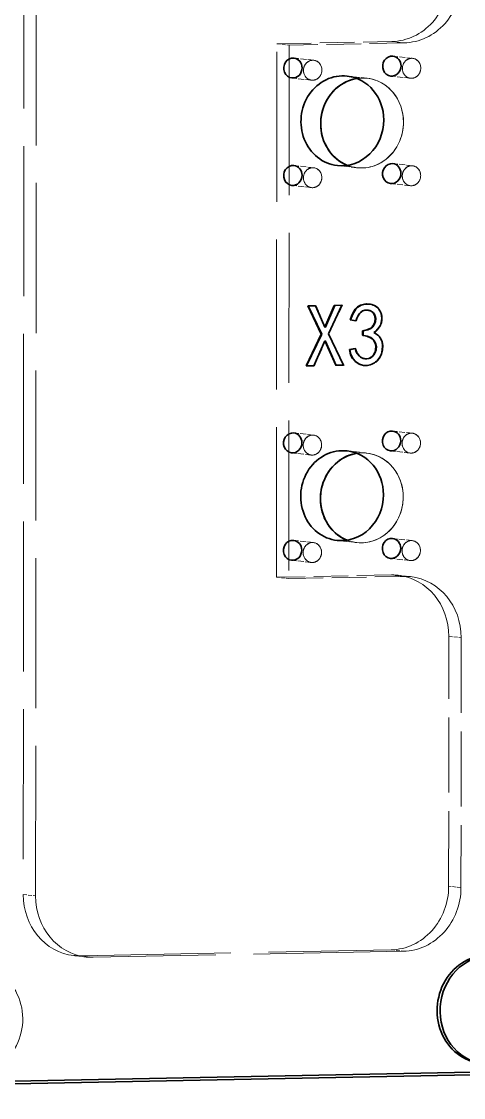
# Model space of a CAD drawing. Header units: millimetres. Extents: x -631 to 3210, y -446 to 2288.
# Drawn here: x 2882.3 to 2917.6, y 1082.2 to 1168.2 of the extents above; entities that cross this region are included whole.
import ezdxf

# ---------------------------------------------------------------- set-up
doc = ezdxf.new("R2010")
doc.units = ezdxf.units.MM
doc.linetypes.add('DASHED', pattern=[15, 12, -3])
doc.layers.get('0').update_dxf_attribs({"lineweight": 18})

msp = doc.modelspace()

# ---------------------------------------------------------------- linework, layer by layer
at = {"color": 7, "linetype": 'DASHED', "lineweight": 13}
for p, q in [((2882.52, 1248.248), (2882.412, 1098.415)), ((2882.52, 1248.248), (2882.412, 1098.415)), ((2883.399, 1098.306), (2883.506, 1248.139)), ((2883.399, 1098.306), (2883.506, 1248.139)), ((2902.645, 1123.783), (2902.676, 1166.435)), ((2902.645, 1123.783), (2902.676, 1166.435)), ((2903.662, 1166.326), (2903.632, 1123.673)), ((2903.662, 1166.326), (2903.632, 1123.673)), ((2887.003, 1093.511), (2911.812, 1093.996)), ((2887.003, 1093.511), (2911.812, 1093.996)), ((2912.799, 1093.886), (2887.989, 1093.401)), ((2912.799, 1093.886), (2887.989, 1093.401))]:
    msp.add_line(p, q, dxfattribs=at)
at = {"color": 7, "linetype": 'DASHED', "lineweight": 13, "ltscale": 0.229759}
msp.add_line((2902.676, 1166.435), (2911.864, 1166.615), dxfattribs=at)
msp.add_line((2902.676, 1166.435), (2911.864, 1166.615), dxfattribs=at)
at = {"color": 7, "linetype": 'DASHED', "lineweight": 13, "ltscale": 0.02481}
for p, q in [((2902.676, 1166.435), (2903.662, 1166.326)), ((2902.676, 1166.435), (2903.662, 1166.326)), ((2887.989, 1093.401), (2887.003, 1093.511)), ((2887.989, 1093.401), (2887.003, 1093.511)), ((2911.812, 1093.996), (2912.799, 1093.886)), ((2911.812, 1093.996), (2912.799, 1093.886))]:
    msp.add_line(p, q, dxfattribs=at)
at = {"color": 7, "linetype": 'DASHED', "lineweight": 13, "ltscale": 0.22976}
for p, q in [((2912.851, 1166.505), (2903.662, 1166.326)), ((2912.851, 1166.505), (2903.662, 1166.326)), ((2911.834, 1123.962), (2902.645, 1123.783)), ((2911.834, 1123.962), (2902.645, 1123.783)), ((2903.632, 1123.673), (2912.82, 1123.853)), ((2903.632, 1123.673), (2912.82, 1123.853))]:
    msp.add_line(p, q, dxfattribs=at)
at = {"color": 7, "linetype": 'DASHED', "lineweight": 13, "ltscale": 0.024812}
for p, q in [((2911.864, 1166.615), (2912.851, 1166.505)), ((2911.864, 1166.615), (2912.851, 1166.505)), ((2902.645, 1123.783), (2903.632, 1123.673)), ((2902.645, 1123.783), (2903.632, 1123.673)), ((2912.82, 1123.853), (2911.834, 1123.962)), ((2912.82, 1123.853), (2911.834, 1123.962)), ((2913.366, 1123.828), (2912.38, 1123.937)), ((2913.366, 1123.828), (2912.38, 1123.937)), ((2916.424, 1119.058), (2917.411, 1118.948)), ((2916.424, 1119.058), (2917.411, 1118.948)), ((2917.397, 1098.971), (2916.41, 1099.08)), ((2917.397, 1098.971), (2916.41, 1099.08)), ((2882.412, 1098.415), (2883.399, 1098.306)), ((2882.412, 1098.415), (2883.399, 1098.306)), ((2886.457, 1093.535), (2887.443, 1093.426)), ((2886.457, 1093.535), (2887.443, 1093.426))]:
    msp.add_line(p, q, dxfattribs=at)
at = {"color": 7, "linetype": 'DASHED', "lineweight": 13, "ltscale": 0.039698}
for p, q in [((2905.632, 1165.11), (2904.054, 1165.285)), ((2905.632, 1165.11), (2904.054, 1165.285)), ((2913.535, 1165.265), (2911.956, 1165.439)), ((2913.535, 1165.265), (2911.956, 1165.439)), ((2909.888, 1163.675), (2908.31, 1163.85)), ((2909.888, 1163.675), (2908.31, 1163.85)), ((2913.359, 1163.674), (2911.78, 1163.849)), ((2913.359, 1163.674), (2911.78, 1163.849)), ((2905.456, 1163.52), (2903.878, 1163.694)), ((2905.456, 1163.52), (2903.878, 1163.694)), ((2905.626, 1156.52), (2904.048, 1156.694)), ((2905.626, 1156.52), (2904.048, 1156.694)), ((2909.096, 1156.519), (2907.518, 1156.693)), ((2909.096, 1156.519), (2907.518, 1156.693)), ((2913.528, 1156.674), (2911.95, 1156.849)), ((2913.528, 1156.674), (2911.95, 1156.849)), ((2913.352, 1155.084), (2911.774, 1155.258)), ((2913.352, 1155.084), (2911.774, 1155.258)), ((2905.45, 1154.929), (2903.872, 1155.104)), ((2905.45, 1154.929), (2903.872, 1155.104)), ((2913.513, 1135.298), (2911.935, 1135.473)), ((2913.513, 1135.298), (2911.935, 1135.473)), ((2905.611, 1135.144), (2904.033, 1135.318)), ((2905.611, 1135.144), (2904.033, 1135.318)), ((2905.435, 1133.553), (2903.857, 1133.728)), ((2905.435, 1133.553), (2903.857, 1133.728)), ((2909.867, 1133.709), (2908.289, 1133.883)), ((2909.867, 1133.709), (2908.289, 1133.883)), ((2913.337, 1133.708), (2911.759, 1133.882)), ((2913.337, 1133.708), (2911.759, 1133.882)), ((2913.507, 1126.708), (2911.929, 1126.882)), ((2913.507, 1126.708), (2911.929, 1126.882)), ((2905.605, 1126.553), (2904.026, 1126.728)), ((2905.605, 1126.553), (2904.026, 1126.728)), ((2909.075, 1126.552), (2907.497, 1126.727)), ((2909.075, 1126.552), (2907.497, 1126.727)), ((2905.429, 1124.963), (2903.85, 1125.137)), ((2905.429, 1124.963), (2903.85, 1125.137)), ((2913.331, 1125.117), (2911.753, 1125.292)), ((2913.331, 1125.117), (2911.753, 1125.292))]:
    msp.add_line(p, q, dxfattribs=at)
at = {"color": 7, "lineweight": 35, "ltscale": 0.015489}
for p, q in [((2905.15, 1145.478), (2905.769, 1145.49)), ((2905.15, 1145.478), (2905.769, 1145.49)), ((2905.637, 1140.69), (2905.017, 1140.677)), ((2905.637, 1140.69), (2905.017, 1140.677))]:
    msp.add_line(p, q, dxfattribs=at)
at = {"color": 7, "lineweight": 35, "ltscale": 0.062455}
msp.add_line((2906.232, 1143.226), (2905.15, 1145.478), dxfattribs=at)
msp.add_line((2906.232, 1143.226), (2905.15, 1145.478), dxfattribs=at)
at = {"color": 7, "lineweight": 35, "ltscale": 0.000991737}
for p, q in [((2905.189, 1145.474), (2905.15, 1145.478)), ((2905.189, 1145.474), (2905.15, 1145.478)), ((2908.57, 1144.361), (2908.53, 1144.366)), ((2908.57, 1144.361), (2908.53, 1144.366)), ((2909.576, 1143.483), (2909.536, 1143.487)), ((2909.576, 1143.483), (2909.536, 1143.487)), ((2908.477, 1141.98), (2908.516, 1141.975)), ((2908.477, 1141.98), (2908.516, 1141.975))]:
    msp.add_line(p, q, dxfattribs=at)
at = {"color": 7, "lineweight": 35, "ltscale": 0.014558}
msp.add_line((2905.771, 1145.485), (2905.189, 1145.474), dxfattribs=at)
msp.add_line((2905.771, 1145.485), (2905.189, 1145.474), dxfattribs=at)
at = {"color": 7, "lineweight": 35, "ltscale": 0.062456}
msp.add_line((2905.189, 1145.474), (2906.272, 1143.222), dxfattribs=at)
msp.add_line((2905.189, 1145.474), (2906.272, 1143.222), dxfattribs=at)
at = {"color": 7, "lineweight": 35, "ltscale": 0.046998}
msp.add_line((2905.769, 1145.49), (2906.516, 1143.765), dxfattribs=at)
msp.add_line((2905.769, 1145.49), (2906.516, 1143.765), dxfattribs=at)
at = {"color": 7, "linetype": 'DASHED', "lineweight": 13, "ltscale": 0.000993254}
for p, q in [((2905.809, 1145.486), (2905.769, 1145.49)), ((2905.809, 1145.486), (2905.769, 1145.49)), ((2911.022, 1144.942), (2910.983, 1144.947)), ((2911.022, 1144.942), (2910.983, 1144.947)), ((2911.064, 1144.132), (2911.024, 1144.136)), ((2911.064, 1144.132), (2911.024, 1144.136)), ((2911.021, 1142.838), (2910.981, 1142.842)), ((2911.021, 1142.838), (2910.981, 1142.842)), ((2905.676, 1140.685), (2905.637, 1140.69)), ((2905.676, 1140.685), (2905.637, 1140.69)), ((2907.431, 1140.719), (2907.392, 1140.724)), ((2907.431, 1140.719), (2907.392, 1140.724)), ((2909.316, 1141.458), (2909.277, 1141.462)), ((2909.316, 1141.458), (2909.277, 1141.462))]:
    msp.add_line(p, q, dxfattribs=at)
at = {"color": 7, "linetype": 'DASHED', "lineweight": 13, "ltscale": 0.000932492}
msp.add_line((2905.809, 1145.486), (2905.771, 1145.485), dxfattribs=at)
msp.add_line((2905.809, 1145.486), (2905.771, 1145.485), dxfattribs=at)
at = {"color": 7, "linetype": 'DASHED', "lineweight": 13, "ltscale": 0.046998}
msp.add_line((2906.556, 1143.761), (2905.809, 1145.486), dxfattribs=at)
msp.add_line((2906.556, 1143.761), (2905.809, 1145.486), dxfattribs=at)
at = {"color": 7, "lineweight": 35, "ltscale": 0.047694}
for p, q in [((2906.516, 1143.765), (2907.266, 1145.519)), ((2906.516, 1143.765), (2907.266, 1145.519)), ((2907.306, 1145.515), (2906.556, 1143.761)), ((2907.306, 1145.515), (2906.556, 1143.761))]:
    msp.add_line(p, q, dxfattribs=at)
at = {"color": 7, "lineweight": 35, "ltscale": 0.063447}
msp.add_line((2907.886, 1145.531), (2906.8, 1143.238), dxfattribs=at)
msp.add_line((2907.886, 1145.531), (2906.8, 1143.238), dxfattribs=at)
at = {"color": 7, "linetype": 'DASHED', "lineweight": 13, "ltscale": 0.063447}
msp.add_line((2906.839, 1143.233), (2907.925, 1145.527), dxfattribs=at)
msp.add_line((2906.839, 1143.233), (2907.925, 1145.527), dxfattribs=at)
at = {"color": 7, "lineweight": 35, "ltscale": 0.015491}
for p, q in [((2907.266, 1145.519), (2907.886, 1145.531)), ((2907.266, 1145.519), (2907.886, 1145.531)), ((2908.011, 1140.736), (2907.392, 1140.724)), ((2908.011, 1140.736), (2907.392, 1140.724))]:
    msp.add_line(p, q, dxfattribs=at)
at = {"color": 7, "lineweight": 35, "ltscale": 0.000993254}
for p, q in [((2907.306, 1145.515), (2907.266, 1145.519)), ((2907.306, 1145.515), (2907.266, 1145.519)), ((2909.95, 1145.132), (2909.911, 1145.136)), ((2909.95, 1145.132), (2909.911, 1145.136)), ((2910.583, 1144.457), (2910.543, 1144.461)), ((2910.583, 1144.457), (2910.543, 1144.461)), ((2906.272, 1143.222), (2906.232, 1143.226)), ((2906.272, 1143.222), (2906.232, 1143.226)), ((2906.556, 1143.761), (2906.516, 1143.765)), ((2906.556, 1143.761), (2906.516, 1143.765)), ((2906.555, 1142.666), (2906.516, 1142.671)), ((2906.555, 1142.666), (2906.516, 1142.671)), ((2909.575, 1143.118), (2909.536, 1143.123)), ((2909.575, 1143.118), (2909.536, 1143.123))]:
    msp.add_line(p, q, dxfattribs=at)
at = {"color": 7, "lineweight": 35, "ltscale": 0.014441}
msp.add_line((2907.883, 1145.526), (2907.306, 1145.515), dxfattribs=at)
msp.add_line((2907.883, 1145.526), (2907.306, 1145.515), dxfattribs=at)
at = {"color": 7, "linetype": 'DASHED', "lineweight": 13, "ltscale": 0.001048}
msp.add_line((2907.925, 1145.527), (2907.883, 1145.526), dxfattribs=at)
msp.add_line((2907.925, 1145.527), (2907.883, 1145.526), dxfattribs=at)
at = {"color": 7, "linetype": 'DASHED', "lineweight": 13, "ltscale": 0.000991737}
for p, q in [((2907.925, 1145.527), (2907.886, 1145.531)), ((2907.925, 1145.527), (2907.886, 1145.531)), ((2909.577, 1145.082), (2909.537, 1145.087)), ((2909.577, 1145.082), (2909.537, 1145.087)), ((2910.532, 1145.494), (2910.493, 1145.498)), ((2910.532, 1145.494), (2910.493, 1145.498)), ((2909.034, 1144.286), (2908.995, 1144.291)), ((2909.034, 1144.286), (2908.995, 1144.291)), ((2906.839, 1143.233), (2906.8, 1143.238)), ((2906.839, 1143.233), (2906.8, 1143.238)), ((2910.479, 1143.332), (2910.439, 1143.337)), ((2910.479, 1143.332), (2910.439, 1143.337)), ((2908.981, 1142.069), (2908.941, 1142.073)), ((2908.981, 1142.069), (2908.941, 1142.073)), ((2905.057, 1140.673), (2905.017, 1140.677)), ((2905.057, 1140.673), (2905.017, 1140.677)), ((2908.011, 1140.736), (2908.051, 1140.732)), ((2908.011, 1140.736), (2908.051, 1140.732)), ((2909.832, 1140.71), (2909.792, 1140.715)), ((2909.832, 1140.71), (2909.792, 1140.715)), ((2910.709, 1141.064), (2910.67, 1141.069)), ((2910.709, 1141.064), (2910.67, 1141.069))]:
    msp.add_line(p, q, dxfattribs=at)
at = {"color": 7, "lineweight": 13, "ltscale": 0.000991737}
for p, q in [((2908.983, 1145.211), (2908.944, 1145.215)), ((2908.983, 1145.211), (2908.944, 1145.215)), ((2910.248, 1145.039), (2910.208, 1145.044)), ((2910.248, 1145.039), (2910.208, 1145.044)), ((2910.35, 1143.807), (2910.311, 1143.811)), ((2910.35, 1143.807), (2910.311, 1143.811)), ((2909.884, 1141.244), (2909.844, 1141.249)), ((2909.884, 1141.244), (2909.844, 1141.249))]:
    msp.add_line(p, q, dxfattribs=at)
at = {"color": 7, "lineweight": 13, "ltscale": 0.000993254}
for p, q in [((2909.734, 1145.605), (2909.694, 1145.609)), ((2909.734, 1145.605), (2909.694, 1145.609)), ((2910.444, 1141.571), (2910.404, 1141.575)), ((2910.444, 1141.571), (2910.404, 1141.575))]:
    msp.add_line(p, q, dxfattribs=at)
at = {"color": 7, "linetype": 'DASHED', "lineweight": 13, "ltscale": 0.001038}
msp.add_line((2910.107, 1145.615), (2910.066, 1145.619), dxfattribs=at)
msp.add_line((2910.107, 1145.615), (2910.066, 1145.619), dxfattribs=at)
at = {"color": 7, "lineweight": 35, "ltscale": 0.011764}
msp.add_line((2908.995, 1144.291), (2908.53, 1144.366), dxfattribs=at)
msp.add_line((2908.995, 1144.291), (2908.53, 1144.366), dxfattribs=at)
at = {"color": 7, "lineweight": 35, "ltscale": 0.01078}
msp.add_line((2908.57, 1144.361), (2908.995, 1144.292), dxfattribs=at)
msp.add_line((2908.57, 1144.361), (2908.995, 1144.292), dxfattribs=at)
at = {"color": 7, "linetype": 'DASHED', "lineweight": 13, "ltscale": 0.000984609}
msp.add_line((2908.995, 1144.292), (2909.034, 1144.286), dxfattribs=at)
msp.add_line((2908.995, 1144.292), (2909.034, 1144.286), dxfattribs=at)
at = {"color": 7, "lineweight": 35, "ltscale": 0.070593}
for p, q in [((2905.017, 1140.677), (2906.232, 1143.226)), ((2905.017, 1140.677), (2906.232, 1143.226)), ((2906.272, 1143.222), (2905.057, 1140.673)), ((2906.272, 1143.222), (2905.057, 1140.673))]:
    msp.add_line(p, q, dxfattribs=at)
at = {"color": 7, "lineweight": 35, "ltscale": 0.069485}
msp.add_line((2906.8, 1143.238), (2908.011, 1140.736), dxfattribs=at)
msp.add_line((2906.8, 1143.238), (2908.011, 1140.736), dxfattribs=at)
at = {"color": 7, "linetype": 'DASHED', "lineweight": 13, "ltscale": 0.069485}
msp.add_line((2908.051, 1140.732), (2906.839, 1143.233), dxfattribs=at)
msp.add_line((2908.051, 1140.732), (2906.839, 1143.233), dxfattribs=at)
at = {"color": 7, "lineweight": 35, "ltscale": 0.009119}
for p, q in [((2909.536, 1143.123), (2909.536, 1143.487)), ((2909.536, 1143.123), (2909.536, 1143.487)), ((2909.576, 1143.483), (2909.575, 1143.118)), ((2909.576, 1143.483), (2909.575, 1143.118))]:
    msp.add_line(p, q, dxfattribs=at)
at = {"color": 7, "lineweight": 35, "ltscale": 0.054187}
msp.add_line((2906.516, 1142.671), (2905.637, 1140.69), dxfattribs=at)
msp.add_line((2906.516, 1142.671), (2905.637, 1140.69), dxfattribs=at)
at = {"color": 7, "linetype": 'DASHED', "lineweight": 13, "ltscale": 0.054187}
msp.add_line((2905.676, 1140.685), (2906.555, 1142.666), dxfattribs=at)
msp.add_line((2905.676, 1140.685), (2906.555, 1142.666), dxfattribs=at)
at = {"color": 7, "lineweight": 35, "ltscale": 0.053376}
for p, q in [((2907.392, 1140.724), (2906.516, 1142.671)), ((2907.392, 1140.724), (2906.516, 1142.671)), ((2906.555, 1142.666), (2907.431, 1140.719)), ((2906.555, 1142.666), (2907.431, 1140.719))]:
    msp.add_line(p, q, dxfattribs=at)
at = {"color": 7, "lineweight": 13, "ltscale": 0.000993338}
msp.add_line((2910.349, 1142.825), (2910.31, 1142.829), dxfattribs=at)
msp.add_line((2910.349, 1142.825), (2910.31, 1142.829), dxfattribs=at)
at = {"color": 7, "lineweight": 35, "ltscale": 0.011848}
msp.add_line((2908.477, 1141.98), (2908.941, 1142.073), dxfattribs=at)
msp.add_line((2908.477, 1141.98), (2908.941, 1142.073), dxfattribs=at)
at = {"color": 7, "lineweight": 35, "ltscale": 0.010907}
msp.add_line((2908.944, 1142.061), (2908.516, 1141.975), dxfattribs=at)
msp.add_line((2908.944, 1142.061), (2908.516, 1141.975), dxfattribs=at)
at = {"color": 7, "linetype": 'DASHED', "lineweight": 13, "ltscale": 0.000941589}
msp.add_line((2908.981, 1142.069), (2908.944, 1142.061), dxfattribs=at)
msp.add_line((2908.981, 1142.069), (2908.944, 1142.061), dxfattribs=at)
at = {"color": 7, "lineweight": 35, "ltscale": 0.000993338}
msp.add_line((2910.633, 1142.241), (2910.593, 1142.245), dxfattribs=at)
msp.add_line((2910.633, 1142.241), (2910.593, 1142.245), dxfattribs=at)
at = {"color": 7, "linetype": 'DASHED', "lineweight": 13, "ltscale": 0.00099317}
msp.add_line((2911.149, 1141.943), (2911.109, 1141.947), dxfattribs=at)
msp.add_line((2911.149, 1141.943), (2911.109, 1141.947), dxfattribs=at)
at = {"color": 7, "linetype": 'DASHED', "lineweight": 13, "ltscale": 0.015491}
msp.add_line((2905.057, 1140.673), (2905.676, 1140.685), dxfattribs=at)
msp.add_line((2905.057, 1140.673), (2905.676, 1140.685), dxfattribs=at)
at = {"color": 7, "linetype": 'DASHED', "lineweight": 13, "ltscale": 0.015489}
msp.add_line((2907.431, 1140.719), (2908.051, 1140.732), dxfattribs=at)
msp.add_line((2907.431, 1140.719), (2908.051, 1140.732), dxfattribs=at)
at = {"color": 7, "linetype": 'DASHED', "lineweight": 13, "ltscale": 0.000876648}
msp.add_line((2909.651, 1140.718), (2909.616, 1140.722), dxfattribs=at)
msp.add_line((2909.651, 1140.718), (2909.616, 1140.722), dxfattribs=at)
at = {"color": 7, "linetype": 'DASHED', "lineweight": 13, "ltscale": 0.000582461}
msp.add_line((2909.628, 1140.721), (2909.651, 1140.718), dxfattribs=at)
msp.add_line((2909.628, 1140.721), (2909.651, 1140.718), dxfattribs=at)
at = {"color": 7, "lineweight": 35, "ltscale": 0.00083983}
msp.add_line((2909.738, 1141.25), (2909.704, 1141.254), dxfattribs=at)
msp.add_line((2909.738, 1141.25), (2909.704, 1141.254), dxfattribs=at)
at = {"color": 7, "linetype": 'DASHED', "lineweight": 13, "ltscale": 0.499442}
msp.add_line((2916.41, 1099.08), (2916.424, 1119.058), dxfattribs=at)
msp.add_line((2916.41, 1099.08), (2916.424, 1119.058), dxfattribs=at)
at = {"color": 7, "linetype": 'DASHED', "lineweight": 13, "ltscale": 0.499443}
msp.add_line((2917.411, 1118.948), (2917.397, 1098.971), dxfattribs=at)
msp.add_line((2917.411, 1118.948), (2917.397, 1098.971), dxfattribs=at)
at = {"color": 7, "lineweight": 35}
for p, q in [((2825.499, 1082.191), (3101.159, 1087.58)), ((2825.499, 1082.191), (3101.159, 1087.58)), ((2825.759, 1082.402), (3097.743, 1087.719)), ((2825.759, 1082.402), (3097.743, 1087.719))]:
    msp.add_line(p, q, dxfattribs=at)
for points in [[(2908.53, 1144.366), (2908.635, 1144.667), (2908.771, 1144.954), (2908.944, 1145.215)], [(2908.53, 1144.366), (2908.635, 1144.667), (2908.771, 1144.954), (2908.944, 1145.215)], [(2908.983, 1145.211), (2908.742, 1144.817), (2908.57, 1144.361)], [(2908.983, 1145.211), (2908.742, 1144.817), (2908.57, 1144.361)], [(2908.944, 1145.215), (2909.136, 1145.398), (2909.364, 1145.522), (2909.694, 1145.609)], [(2908.944, 1145.215), (2909.136, 1145.398), (2909.364, 1145.522), (2909.694, 1145.609)], [(2909.734, 1145.605), (2909.43, 1145.528), (2909.164, 1145.386), (2908.983, 1145.211)], [(2909.734, 1145.605), (2909.43, 1145.528), (2909.164, 1145.386), (2908.983, 1145.211)], [(2909.537, 1145.087), (2909.379, 1144.978), (2909.248, 1144.833), (2909.061, 1144.482), (2908.995, 1144.291)], [(2909.537, 1145.087), (2909.379, 1144.978), (2909.248, 1144.833), (2909.061, 1144.482), (2908.995, 1144.291)], [(2910.543, 1144.461), (2910.48, 1144.741), (2910.413, 1144.864), (2910.208, 1145.044)], [(2910.543, 1144.461), (2910.48, 1144.741), (2910.413, 1144.864), (2910.208, 1145.044)], [(2910.248, 1145.039), (2910.384, 1144.942), (2910.484, 1144.811), (2910.55, 1144.645), (2910.583, 1144.457)], [(2910.248, 1145.039), (2910.384, 1144.942), (2910.484, 1144.811), (2910.55, 1144.645), (2910.583, 1144.457)], [(2910.493, 1145.498), (2910.68, 1145.38), (2910.834, 1145.216), (2910.983, 1144.947)], [(2910.493, 1145.498), (2910.68, 1145.38), (2910.834, 1145.216), (2910.983, 1144.947)], [(2910.983, 1144.947), (2911.049, 1144.711), (2911.066, 1144.464), (2911.024, 1144.136)], [(2910.983, 1144.947), (2911.049, 1144.711), (2911.066, 1144.464), (2911.024, 1144.136)], [(2910.311, 1143.811), (2910.433, 1143.981), (2910.511, 1144.178), (2910.543, 1144.461)], [(2910.311, 1143.811), (2910.433, 1143.981), (2910.511, 1144.178), (2910.543, 1144.461)], [(2910.583, 1144.457), (2910.563, 1144.229), (2910.497, 1144.025), (2910.35, 1143.807)], [(2910.583, 1144.457), (2910.563, 1144.229), (2910.497, 1144.025), (2910.35, 1143.807)], [(2911.024, 1144.136), (2910.96, 1143.94), (2910.861, 1143.761), (2910.594, 1143.462), (2910.439, 1143.337)], [(2911.024, 1144.136), (2910.96, 1143.94), (2910.861, 1143.761), (2910.594, 1143.462), (2910.439, 1143.337)], [(2909.536, 1143.487), (2909.869, 1143.551), (2910.179, 1143.696), (2910.311, 1143.811)], [(2909.536, 1143.487), (2909.869, 1143.551), (2910.179, 1143.696), (2910.311, 1143.811)], [(2910.35, 1143.807), (2910.179, 1143.666), (2909.963, 1143.564), (2909.576, 1143.483)], [(2910.35, 1143.807), (2910.179, 1143.666), (2909.963, 1143.564), (2909.576, 1143.483)], [(2910.31, 1142.829), (2910.172, 1142.928), (2909.863, 1143.055), (2909.536, 1143.123)], [(2910.31, 1142.829), (2910.172, 1142.928), (2909.863, 1143.055), (2909.536, 1143.123)], [(2909.575, 1143.118), (2909.906, 1143.05), (2910.189, 1142.936), (2910.349, 1142.825)], [(2909.575, 1143.118), (2909.906, 1143.05), (2910.189, 1142.936), (2910.349, 1142.825)], [(2910.593, 1142.245), (2910.532, 1142.508), (2910.4, 1142.735), (2910.31, 1142.829)], [(2910.593, 1142.245), (2910.532, 1142.508), (2910.4, 1142.735), (2910.31, 1142.829)], [(2910.349, 1142.825), (2910.493, 1142.658), (2910.589, 1142.453), (2910.633, 1142.241)], [(2910.349, 1142.825), (2910.493, 1142.658), (2910.589, 1142.453), (2910.633, 1142.241)], [(2910.981, 1142.842), (2911.084, 1142.59), (2911.127, 1142.317), (2911.109, 1141.947)], [(2910.981, 1142.842), (2911.084, 1142.59), (2911.127, 1142.317), (2911.109, 1141.947)], [(2908.935, 1141.028), (2908.727, 1141.266), (2908.578, 1141.552), (2908.477, 1141.98)], [(2908.935, 1141.028), (2908.727, 1141.266), (2908.578, 1141.552), (2908.477, 1141.98)], [(2908.516, 1141.975), (2908.605, 1141.582), (2908.778, 1141.244), (2908.975, 1141.023)], [(2908.516, 1141.975), (2908.605, 1141.582), (2908.778, 1141.244), (2908.975, 1141.023)], [(2908.941, 1142.073), (2909.005, 1141.867), (2909.104, 1141.68), (2909.277, 1141.462)], [(2908.941, 1142.073), (2909.005, 1141.867), (2909.104, 1141.68), (2909.277, 1141.462)], [(2909.844, 1141.249), (2910.039, 1141.282), (2910.215, 1141.376), (2910.404, 1141.575)], [(2909.844, 1141.249), (2910.039, 1141.282), (2910.215, 1141.376), (2910.404, 1141.575)], [(2910.444, 1141.571), (2910.304, 1141.412), (2910.136, 1141.301), (2909.884, 1141.244)], [(2910.444, 1141.571), (2910.304, 1141.412), (2910.136, 1141.301), (2909.884, 1141.244)], [(2910.404, 1141.575), (2910.506, 1141.759), (2910.568, 1141.962), (2910.593, 1142.245)], [(2910.404, 1141.575), (2910.506, 1141.759), (2910.568, 1141.962), (2910.593, 1142.245)], [(2910.633, 1142.241), (2910.606, 1141.954), (2910.515, 1141.688), (2910.444, 1141.571)], [(2910.633, 1142.241), (2910.606, 1141.954), (2910.515, 1141.688), (2910.444, 1141.571)], [(2911.109, 1141.947), (2911.043, 1141.649), (2910.922, 1141.373), (2910.67, 1141.069)], [(2911.109, 1141.947), (2911.043, 1141.649), (2910.922, 1141.373), (2910.67, 1141.069)]]:
    msp.add_lwpolyline(points, dxfattribs=at)
at = {"color": 7, "linetype": 'DASHED', "lineweight": 13}
for points in [[(2909.034, 1144.286), (2909.16, 1144.613), (2909.329, 1144.881), (2909.577, 1145.082)], [(2909.034, 1144.286), (2909.16, 1144.613), (2909.329, 1144.881), (2909.577, 1145.082)], [(2911.022, 1144.942), (2910.895, 1145.181), (2910.719, 1145.376), (2910.532, 1145.494)], [(2911.022, 1144.942), (2910.895, 1145.181), (2910.719, 1145.376), (2910.532, 1145.494)], [(2910.479, 1143.332), (2910.761, 1143.581), (2910.968, 1143.87), (2911.064, 1144.132)], [(2910.479, 1143.332), (2910.761, 1143.581), (2910.968, 1143.87), (2911.064, 1144.132)], [(2911.149, 1141.943), (2911.167, 1142.296), (2911.113, 1142.622), (2911.021, 1142.838)], [(2911.149, 1141.943), (2911.167, 1142.296), (2911.113, 1142.622), (2911.021, 1142.838)], [(2909.316, 1141.458), (2909.126, 1141.703), (2908.981, 1142.069)], [(2909.316, 1141.458), (2909.126, 1141.703), (2908.981, 1142.069)], [(2910.709, 1141.064), (2910.908, 1141.285), (2911.047, 1141.543), (2911.149, 1141.943)], [(2910.709, 1141.064), (2910.908, 1141.285), (2911.047, 1141.543), (2911.149, 1141.943)]]:
    msp.add_lwpolyline(points, dxfattribs=at)
at = {"color": 7, "lineweight": 35}
for centre, radius, start, end in [((2909.827, 1144.34), 0.801, 84.00951, 111.23306), ((2909.827, 1144.34), 0.801, 84.00951, 111.23306), ((2909.919, 1144.212), 1.415, 84.05591, 99.1481), ((2909.919, 1144.212), 1.415, 84.05591, 99.1481), ((2909.959, 1144.212), 1.411, 83.95718, 99.17414), ((2909.959, 1144.212), 1.411, 83.95718, 99.17414), ((2909.812, 1144.297), 0.845, 62.03031, 83.26672), ((2909.812, 1144.297), 0.845, 62.03031, 83.26672), ((2909.853, 1144.3), 0.838, 61.92894, 83.34849), ((2909.853, 1144.3), 0.838, 61.92894, 83.34849), ((2909.912, 1144.269), 1.359, 64.72822, 83.5069), ((2909.912, 1144.269), 1.359, 64.72822, 83.5069), ((2909.944, 1142.251), 1.193, 29.71344, 65.49763), ((2909.944, 1142.251), 1.193, 29.71344, 65.49763), ((2909.739, 1141.904), 1.189, 227.49915, 264.09615), ((2909.739, 1141.904), 1.189, 227.49915, 264.09615), ((2909.777, 1141.897), 1.186, 227.45757, 262.78961), ((2909.777, 1141.897), 1.186, 227.45757, 262.78961), ((2909.754, 1141.901), 0.648, 222.56172, 265.60439), ((2909.754, 1141.901), 0.648, 222.56172, 265.60439), ((2909.813, 1141.984), 0.737, 250.85197, 264.16588), ((2909.764, 1142.127), 1.413, 263.98672, 271.13279), ((2909.764, 1142.127), 1.413, 263.98672, 271.13279), ((2909.818, 1142.429), 1.18, 264.48237, 271.28638), ((2909.818, 1142.429), 1.18, 264.48237, 271.28638), ((2909.855, 1142.374), 1.13, 264.01427, 271.43148), ((2909.855, 1142.374), 1.13, 264.01427, 271.43148), ((2909.752, 1142.074), 1.361, 271.6915, 312.39747), ((2909.752, 1142.074), 1.361, 271.6915, 312.39747)]:
    msp.add_arc(centre, radius, start, end, dxfattribs=at)
at = {"color": 7, "linetype": 'DASHED', "lineweight": 13}
for centre, radius, start, end in [((2909.866, 1144.342), 0.794, 83.89588, 111.34426), ((2909.866, 1144.342), 0.794, 83.89588, 111.34426), ((2909.953, 1144.269), 1.355, 64.69954, 83.4553), ((2909.953, 1144.269), 1.355, 64.69954, 83.4553), ((2909.985, 1142.247), 1.192, 29.69623, 65.51364), ((2909.985, 1142.247), 1.192, 29.69623, 65.51364), ((2909.79, 1141.89), 0.641, 222.3715, 265.34341), ((2909.787, 1141.885), 0.635, 222.20886, 250.1167), ((2909.802, 1142.104), 1.394, 263.78656, 271.22161), ((2909.802, 1142.104), 1.394, 263.78656, 271.22161), ((2909.792, 1142.069), 1.36, 271.68037, 312.39687), ((2909.792, 1142.069), 1.36, 271.68037, 312.39687), ((2886.92, 1097.727), 4.217, 263.69221, 271.12326), ((2886.92, 1097.727), 4.217, 263.69221, 271.12326), ((2887.907, 1097.617), 4.217, 263.69189, 271.1233), ((2887.907, 1097.617), 4.217, 263.69189, 271.1233)]:
    msp.add_arc(centre, radius, start, end, dxfattribs=at)
for centre, major_axis, ratio, start_param, end_param in [((2911.868, 1171.609), (-0.55, -4.97), 0.917827, 0.11917, 1.689967), ((2911.868, 1171.609), (-0.55, -4.97), 0.917827, 0.11917, 1.689967), ((2912.854, 1171.5), (-0.55, -4.97), 0.917827, 0.11917, 1.689967), ((2912.854, 1171.5), (-0.55, -4.97), 0.917827, 0.11917, 1.689967), ((2905.544, 1164.315), (0.088, 0.795), 0.917827, 6.28316, 9.424753), ((2905.544, 1164.315), (0.088, 0.795), 0.917827, 6.28316, 7.973152), ((2905.544, 1164.315), (0.088, 0.795), 0.917827, 3.141567, 6.28316), ((2905.544, 1164.315), (0.088, 0.795), 0.917827, 4.831559, 6.28316), ((2913.447, 1164.469), (0.088, 0.795), 0.917827, 6.28316, 9.424753), ((2913.447, 1164.469), (0.088, 0.795), 0.917827, 6.28316, 7.973152), ((2913.447, 1164.469), (0.088, 0.795), 0.917827, 3.141567, 6.28316), ((2913.447, 1164.469), (0.088, 0.795), 0.917827, 4.831559, 6.28316), ((2905.544, 1164.315), (0.088, 0.795), 0.917827, 1.689967, 3.141567), ((2905.544, 1164.315), (0.088, 0.795), 0.917827, 3.141567, 4.831559), ((2913.447, 1164.469), (0.088, 0.795), 0.917827, 1.689967, 3.141567), ((2913.447, 1164.469), (0.088, 0.795), 0.917827, 3.141567, 4.831559), ((2909.492, 1160.097), (0.396, 3.578), 0.917827, 6.28316, 6.525667), ((2909.492, 1160.097), (0.396, 3.578), 0.917827, 6.28316, 6.525667), ((2909.492, 1160.097), (0.396, 3.578), 0.917827, 3.141567, 6.28316), ((2909.492, 1160.097), (0.396, 3.578), 0.917827, 4.831559, 6.28316), ((2909.492, 1160.097), (0.396, 3.578), 0.917827, 3.141567, 4.831559), ((2905.538, 1155.724), (0.088, 0.795), 0.917827, 6.28316, 9.424753), ((2905.538, 1155.724), (0.088, 0.795), 0.917827, 6.28316, 7.973152), ((2905.538, 1155.724), (0.088, 0.795), 0.917827, 3.141567, 6.28316), ((2905.538, 1155.724), (0.088, 0.795), 0.917827, 4.831559, 6.28316), ((2909.492, 1160.097), (0.396, 3.578), 0.917827, 2.899019, 3.141567), ((2909.492, 1160.097), (0.396, 3.578), 0.917827, 2.899019, 3.141567), ((2913.44, 1155.879), (0.088, 0.795), 0.917827, 6.28316, 9.424753), ((2913.44, 1155.879), (0.088, 0.795), 0.917827, 6.28316, 7.973152), ((2913.44, 1155.879), (0.088, 0.795), 0.917827, 3.141567, 6.28316), ((2913.44, 1155.879), (0.088, 0.795), 0.917827, 4.831559, 6.28316), ((2905.538, 1155.724), (0.088, 0.795), 0.917827, 1.689967, 3.141567), ((2905.538, 1155.724), (0.088, 0.795), 0.917827, 3.141567, 4.831559), ((2913.44, 1155.879), (0.088, 0.795), 0.917827, 1.689967, 3.141567), ((2913.44, 1155.879), (0.088, 0.795), 0.917827, 3.141567, 4.831559), ((2904.662, 1141.513), (6.306, 3.539), 0.373143, 5.962885, 6.237861), ((2904.662, 1141.513), (6.306, 3.539), 0.373143, 5.962885, 6.237861), ((2905.523, 1134.348), (0.088, 0.795), 0.917827, 6.28316, 9.424753), ((2905.523, 1134.348), (0.088, 0.795), 0.917827, 6.28316, 7.973152), ((2905.523, 1134.348), (0.088, 0.795), 0.917827, 3.141567, 6.28316), ((2905.523, 1134.348), (0.088, 0.795), 0.917827, 4.831559, 6.28316), ((2913.425, 1134.503), (0.088, 0.795), 0.917827, 6.28316, 9.424753), ((2913.425, 1134.503), (0.088, 0.795), 0.917827, 6.28316, 7.973152), ((2913.425, 1134.503), (0.088, 0.795), 0.917827, 3.141567, 6.28316), ((2913.425, 1134.503), (0.088, 0.795), 0.917827, 4.831559, 6.28316), ((2905.523, 1134.348), (0.088, 0.795), 0.917827, 1.689967, 3.141567), ((2905.523, 1134.348), (0.088, 0.795), 0.917827, 3.141567, 4.831559), ((2909.471, 1130.13), (0.396, 3.578), 0.917827, 6.28316, 6.525667), ((2909.471, 1130.13), (0.396, 3.578), 0.917827, 6.28316, 6.525667), ((2913.425, 1134.503), (0.088, 0.795), 0.917827, 1.689967, 3.141567), ((2913.425, 1134.503), (0.088, 0.795), 0.917827, 3.141567, 4.831559), ((2909.471, 1130.13), (0.396, 3.578), 0.917827, 3.141567, 6.28316), ((2909.471, 1130.13), (0.396, 3.578), 0.917827, 4.831559, 6.28316), ((2909.471, 1130.13), (0.396, 3.578), 0.917827, 3.141567, 4.831559), ((2905.517, 1125.758), (0.088, 0.795), 0.917827, 6.28316, 9.424753), ((2905.517, 1125.758), (0.088, 0.795), 0.917827, 6.28316, 7.973152), ((2905.517, 1125.758), (0.088, 0.795), 0.917827, 3.141567, 6.28316), ((2905.517, 1125.758), (0.088, 0.795), 0.917827, 4.831559, 6.28316), ((2909.471, 1130.13), (0.396, 3.578), 0.917827, 2.899019, 3.141567), ((2909.471, 1130.13), (0.396, 3.578), 0.917827, 2.899019, 3.141567), ((2913.419, 1125.912), (0.088, 0.795), 0.917827, 6.28316, 9.424753), ((2913.419, 1125.912), (0.088, 0.795), 0.917827, 6.28316, 7.973152), ((2913.419, 1125.912), (0.088, 0.795), 0.917827, 3.141567, 6.28316), ((2913.419, 1125.912), (0.088, 0.795), 0.917827, 4.831559, 6.28316), ((2905.517, 1125.758), (0.088, 0.795), 0.917827, 1.689967, 3.141567), ((2905.517, 1125.758), (0.088, 0.795), 0.917827, 3.141567, 4.831559), ((2913.419, 1125.912), (0.088, 0.795), 0.917827, 1.689967, 3.141567), ((2913.419, 1125.912), (0.088, 0.795), 0.917827, 3.141567, 4.831559), ((2911.83, 1118.968), (-0.55, -4.97), 0.917827, 3.141638, 3.260763), ((2911.83, 1118.968), (-0.55, -4.97), 0.917827, 3.141638, 3.260763), ((2911.83, 1118.968), (-0.55, -4.97), 0.917827, 1.689967, 3.141638), ((2911.83, 1118.968), (-0.55, -4.97), 0.917827, 1.689967, 3.141638), ((2912.817, 1118.859), (-0.55, -4.97), 0.917827, 3.141638, 3.260763), ((2912.817, 1118.859), (-0.55, -4.97), 0.917827, 3.141638, 3.260763), ((2912.817, 1118.859), (-0.55, -4.97), 0.917827, 1.689967, 3.141638), ((2912.817, 1118.859), (-0.55, -4.97), 0.917827, 1.689967, 3.141638), ((2911.816, 1098.99), (-0.55, -4.97), 0.917827, 0.11917, 1.689967), ((2911.816, 1098.99), (-0.55, -4.97), 0.917827, 0.11917, 1.689967), ((2912.802, 1098.881), (-0.55, -4.97), 0.917827, 0.11917, 1.689967), ((2912.802, 1098.881), (-0.55, -4.97), 0.917827, 0.11917, 1.689967), ((2887.006, 1098.505), (-0.55, -4.97), 0.917827, 4.831559, 6.28323), ((2887.006, 1098.505), (-0.55, -4.97), 0.917827, 4.831559, 6.28323), ((2887.993, 1098.396), (-0.55, -4.97), 0.917827, 4.831559, 6.283231), ((2887.993, 1098.396), (-0.55, -4.97), 0.917827, 4.831559, 6.283231), ((2878.374, 1088.394), (0.478, 4.324), 0.917827, 3.141567, 6.28316), ((2878.374, 1088.394), (0.478, 4.324), 0.917827, 3.141567, 6.28316)]:
    msp.add_ellipse(centre, major_axis=major_axis, ratio=ratio, start_param=start_param, end_param=end_param, dxfattribs=at)
at = {"color": 7, "lineweight": 35}
for centre, major_axis, start_param, end_param in [((2903.966, 1164.49), (-0.088, -0.795), 3.141567, 6.28316), ((2903.966, 1164.49), (-0.088, -0.795), 3.141567, 6.28316), ((2903.966, 1164.49), (-0.088, -0.795), 1.689967, 3.141567), ((2903.966, 1164.49), (-0.088, -0.795), 1.689967, 3.141567), ((2911.868, 1164.644), (-0.088, -0.795), 3.141567, 6.28316), ((2911.868, 1164.644), (-0.088, -0.795), 3.141567, 6.28316), ((2911.868, 1164.644), (-0.088, -0.795), 1.689967, 3.141567), ((2911.868, 1164.644), (-0.088, -0.795), 1.689967, 3.141567), ((2903.966, 1164.49), (-0.088, -0.795), 6.28316, 7.973152), ((2903.966, 1164.49), (-0.088, -0.795), 6.28316, 7.973152), ((2907.914, 1160.272), (-0.396, -3.578), 3.141567, 6.28316), ((2907.914, 1160.272), (-0.396, -3.578), 3.141567, 6.28316), ((2907.914, 1160.272), (-0.396, -3.578), 1.689967, 3.141567), ((2907.914, 1160.272), (-0.396, -3.578), 1.689967, 3.141567), ((2911.868, 1164.644), (-0.088, -0.795), 6.28316, 7.973152), ((2911.868, 1164.644), (-0.088, -0.795), 6.28316, 7.973152), ((2909.492, 1160.097), (0.396, 3.578), 0.242481, 2.899019), ((2909.492, 1160.097), (0.396, 3.578), 0.242481, 1.689967), ((2909.492, 1160.097), (0.396, 3.578), 1.689967, 2.899019), ((2907.914, 1160.272), (-0.396, -3.578), 6.28316, 7.973152), ((2907.914, 1160.272), (-0.396, -3.578), 6.28316, 7.973152), ((2903.96, 1155.899), (-0.088, -0.795), 3.141567, 6.28316), ((2903.96, 1155.899), (-0.088, -0.795), 3.141567, 6.28316), ((2903.96, 1155.899), (-0.088, -0.795), 1.689967, 3.141567), ((2903.96, 1155.899), (-0.088, -0.795), 1.689967, 3.141567), ((2911.862, 1156.054), (-0.088, -0.795), 3.141567, 6.28316), ((2911.862, 1156.054), (-0.088, -0.795), 3.141567, 6.28316), ((2911.862, 1156.054), (-0.088, -0.795), 1.689967, 3.141567), ((2911.862, 1156.054), (-0.088, -0.795), 1.689967, 3.141567), ((2903.96, 1155.899), (-0.088, -0.795), 6.28316, 7.973152), ((2903.96, 1155.899), (-0.088, -0.795), 6.28316, 7.973152), ((2911.862, 1156.054), (-0.088, -0.795), 6.28316, 7.973152), ((2911.862, 1156.054), (-0.088, -0.795), 6.28316, 7.973152), ((2911.847, 1134.677), (-0.088, -0.795), 3.141567, 6.28316), ((2911.847, 1134.677), (-0.088, -0.795), 3.141567, 6.28316), ((2911.847, 1134.677), (-0.088, -0.795), 1.689967, 3.141567), ((2911.847, 1134.677), (-0.088, -0.795), 1.689967, 3.141567), ((2903.945, 1134.523), (-0.088, -0.795), 3.141567, 6.28316), ((2903.945, 1134.523), (-0.088, -0.795), 3.141567, 6.28316), ((2903.945, 1134.523), (-0.088, -0.795), 1.689967, 3.141567), ((2903.945, 1134.523), (-0.088, -0.795), 1.689967, 3.141567), ((2911.847, 1134.677), (-0.088, -0.795), 6.28316, 7.973152), ((2911.847, 1134.677), (-0.088, -0.795), 6.28316, 7.973152), ((2903.945, 1134.523), (-0.088, -0.795), 6.28316, 7.973152), ((2903.945, 1134.523), (-0.088, -0.795), 6.28316, 7.973152), ((2907.893, 1130.305), (-0.396, -3.578), 3.141567, 6.28316), ((2907.893, 1130.305), (-0.396, -3.578), 3.141567, 6.28316), ((2907.893, 1130.305), (-0.396, -3.578), 1.689967, 3.141567), ((2907.893, 1130.305), (-0.396, -3.578), 1.689967, 3.141567), ((2909.471, 1130.13), (0.396, 3.578), 0.242481, 2.899019), ((2909.471, 1130.13), (0.396, 3.578), 0.242481, 1.689967), ((2907.893, 1130.305), (-0.396, -3.578), 6.28316, 7.973152), ((2907.893, 1130.305), (-0.396, -3.578), 6.28316, 7.973152), ((2909.471, 1130.13), (0.396, 3.578), 1.689967, 2.899019), ((2911.841, 1126.087), (-0.088, -0.795), 3.141567, 6.28316), ((2911.841, 1126.087), (-0.088, -0.795), 3.141567, 6.28316), ((2911.841, 1126.087), (-0.088, -0.795), 1.689967, 3.141567), ((2911.841, 1126.087), (-0.088, -0.795), 1.689967, 3.141567), ((2903.938, 1125.933), (-0.088, -0.795), 3.141567, 6.28316), ((2903.938, 1125.933), (-0.088, -0.795), 3.141567, 6.28316), ((2903.938, 1125.933), (-0.088, -0.795), 1.689967, 3.141567), ((2903.938, 1125.933), (-0.088, -0.795), 1.689967, 3.141567), ((2911.841, 1126.087), (-0.088, -0.795), 6.28316, 7.973152), ((2911.841, 1126.087), (-0.088, -0.795), 6.28316, 7.973152), ((2903.938, 1125.933), (-0.088, -0.795), 6.28316, 7.973152), ((2903.938, 1125.933), (-0.088, -0.795), 6.28316, 7.973152), ((2919.487, 1089.228), (-0.478, -4.324), 3.141567, 6.28316), ((2919.487, 1089.228), (-0.478, -4.324), 3.141567, 6.28316), ((2919.723, 1089.202), (0.478, 4.324), 0.11917, 3.11176), ((2919.723, 1089.202), (0.478, 4.324), 0.11917, 3.11176)]:
    msp.add_ellipse(centre, major_axis=major_axis, ratio=0.917827, start_param=start_param, end_param=end_param, dxfattribs=at)

doc.saveas('drawing.dxf')
